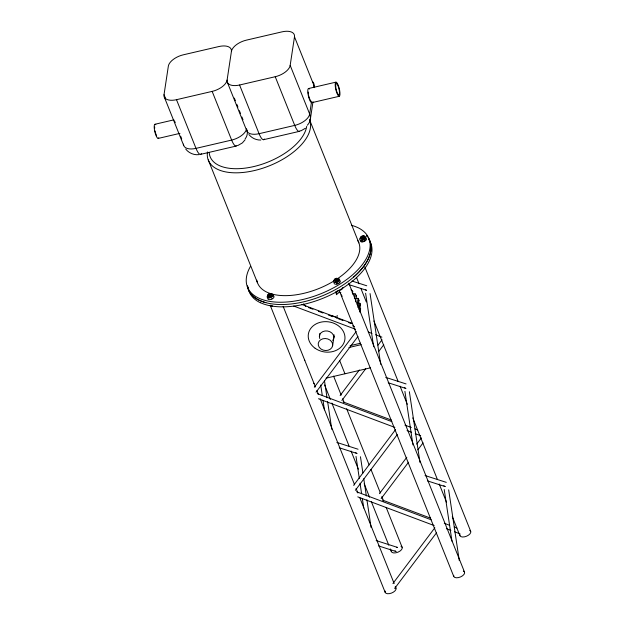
<?xml version="1.0" encoding="UTF-8"?>
<svg xmlns="http://www.w3.org/2000/svg" width="625" height="625" viewBox="0 0 625 625"><rect width="100%" height="100%" fill="white"/><g stroke="black" fill="none" stroke-linecap="round" stroke-linejoin="round"><path stroke-width="0.94" d="M363.617 237.164C362.086 239.742 366.094 234.953 363.219 236.992A1.258 0.641 -21.4 0 1 362.047 237.57L361.766 237.68A1.453 0.742 -21.4 0 0 363.578 236.344A1.453 0.742 -21.4 0 0 361.328 236.508A1.453 0.742 -21.4 0 0 361.742 237.727L361.266 237.703M364.82 240.352L364.688 240.711M165.469 98.328L164.023 94.719L168.344 66.172A14.531 7.43 -21.8 0 1 183.289 54.82L218.938 46.531A14.531 7.43 -21.8 0 1 231.414 51.492A14.531 7.43 -21.8 0 1 246.359 40.148L282.016 31.852A14.531 7.43 -21.8 0 1 294.492 36.82L313.984 85.5A14.531 11.961 8.6 0 1 314.602 87.664M164.023 94.719A14.531 7.43 -21.8 0 0 176.5 99.688L212.156 91.391A14.531 7.43 -21.8 0 0 227.102 80.047L231.414 51.492M307.344 125.203A14.531 11.961 8.6 0 0 309.672 114.055L290.172 65.367L294.492 36.82M311.539 101.68L309.672 114.055A14.531 7.43 -21.8 0 1 294.727 125.398L259.078 133.695A14.531 7.43 -21.8 0 1 246.539 129.445M313.703 87.406L313.984 85.5A14.531 7.43 -21.8 0 0 312.766 81.852M310.273 119.734L312.992 101.742M339.477 290.484L339.203 292.297L336.492 294.664L337.039 291.039M332.609 345.766A7.266 5.977 8.6 0 0 322.812 338.805A7.266 5.977 8.6 0 0 320.93 348.992A7.266 5.977 8.6 0 0 332.609 345.766L334.039 336.281M336.766 318.25L337.203 315.406M352.461 293.109L352.734 291.297A29.547 24.32 8.6 0 0 351 289.781M354.398 298.32L355.086 293.789L352.602 294.109M355.469 301.898L356.43 295.555A29.547 24.32 8.6 0 0 355.086 293.789M357.164 304.719L358.125 298.375L356.094 298.273M357.914 307.562L359.008 300.312A29.547 24.32 8.6 0 0 358.125 298.375M359.023 309.672L359.984 303.328L358.492 302.992M359.555 310.789L360.375 305.352A29.547 24.32 8.6 0 0 359.984 303.328M360.039 312.062L360.586 308.43L359.656 308.047M360.195 312.273L360.469 310.461A29.547 24.32 8.6 0 0 360.586 308.43M365.602 239.68L363.984 241.438L361.75 241.734M271.617 296.656L271.461 295.93M270.898 296.859L272.188 295.164L271.234 294.023L269.141 294.172L270.492 294.18L271.031 294.906L270.367 295.961L269.078 296.414M339.234 281.883L339.039 282.281M364.141 239.039L364.102 238.281M361.172 237.508L362.586 236.914M334.859 279.523C337.133 277.094 340.742 280.594 336.953 281.969M352.125 292.422L352.734 291.297M272.133 298.445L271.812 298.852M334.891 281.406L335.188 282.352L337.273 281.805M245.062 139.82L242.359 142.93L237.688 145.617M314.32 387.227L356.234 331.492M316.039 392.188L357.953 336.453M340.141 395.508L359.352 369.961M377.984 345.195L382.055 339.773M341.859 400.477L365.727 368.734M378.539 351.703L383.773 344.742M353.617 485.367L395.539 429.633M355.336 490.328L397.258 434.594M379.438 493.648L406.805 457.266M416.703 444.109L421.359 437.914M381.156 498.617L408.523 462.234M417.836 449.852L423.078 442.883M392.922 583.508L434.844 527.773M394.641 588.469L436.562 532.734M355.836 296.211L356.43 295.555M268.219 295.977L268.852 295.375C267.367 297.188 267.023 294.461 269.188 294.156M337.078 279.984C335.906 280.633 337.742 279.867 336.633 279.602A1.258 0.648 -21.7 0 1 335.398 279.945M305.391 128.266L300.68 130.984M360.922 237.539L360.664 238.719L362.758 238.344M358.258 300.844L359.008 300.312M337.055 281.906L337.805 280.32M337.688 283.453L337.164 283.688L337.688 283.43M363.102 238.156L361.656 238.656M269.086 296.008C265.773 298.516 273.266 297.234 270.938 295.148M270.461 297.102L269.477 297.367M342.344 296.039L341.523 296.492L341.508 294.812M335.312 279.164C331.195 281.273 338.781 280.414 335.359 280.688M359.5 305.734L360.375 305.352M364.328 235.992L363.375 236.383L363.562 236.859M337.039 283.727L336.562 283.859M335.547 279.062C338.961 278.375 336.945 281.852 335.594 281.281M227.102 80.047A14.531 7.43 -21.8 0 0 239.578 85.008L275.227 76.719A14.531 7.43 -21.8 0 0 290.172 65.367M154.984 124.258L173.891 119.852M308.555 88.523L335.977 82.141M158.195 138.422L179.945 133.359M311.766 102.688L339.188 96.305A7.266 1.797 76.9 0 0 338.328 85.477A7.266 1.797 76.9 0 0 335.234 85.891A7.266 1.797 76.9 0 0 339.188 96.305M200.445 154.383L236.094 146.086M263.516 139.703L299.172 131.406M350.094 345.664L360.5 343.242M348.906 347.516L361.195 344.648M326.031 378.18L370.484 367.836M359.5 310.68L360.469 310.461M198.945 154.633C193.945 155.266 188.75 153.047 185.703 149.047M305.32 306.297L305.82 306.273L303.445 303.969M361.719 240.344C363.648 240.586 366.461 237.586 364.062 236.883M260.789 140.055C256.242 140.211 251.711 138.109 248.906 134.531M361.914 239.258L363.391 238.625L363.789 237.43M361.578 240.336L361.125 240.172M352 281.039L366.75 285.773M348.906 284.625L366.422 290.242M385.766 377.406L406.055 383.914M388.211 382.766L405.727 388.383M336.859 442.43L358.07 449.234M339.305 447.789L356.82 453.406M425.07 475.547L446.281 482.352M427.508 480.906L445.031 486.523M376.164 540.57L397.375 547.375M378.602 545.93L396.125 551.547A2.18 2.086 -72.2 0 1 395.047 550.773M301.633 304.367L352.555 323.492M308.383 307.508L312.93 309.219M318.383 311.266L322.93 312.969M328.391 315.016L332.938 316.727M338.391 318.773L342.938 320.484M348.398 322.531L351.125 323.555M352.695 325.867L354.516 326.555M368.266 332.031L371.906 333.398M375.539 334.758L381.906 337.148M293.727 306.055L355.562 329.273M343.109 401.922L391.312 420.016M404.953 425.133L411.312 427.523M414.953 428.891L417.68 429.914M317.289 393.633L391.859 421.633M407.047 430.578L411.594 432.281M415.227 433.648L420.688 435.695M318.477 398.734L394.867 427.414M382.414 500.063L430.617 518.156M444.258 523.273L449.711 525.328M454.258 527.031L456.984 528.055M356.594 491.773L431.164 519.773M446.352 528.719L450.898 530.422M454.531 531.789L459.992 533.836M357.781 496.875L434.172 525.555M309.672 120.039L358.883 242.906M364.773 266.836L470.711 531.367M356.508 277.469L359.047 283.805M360.859 288.336L366.305 301.922M373.922 320.953L398.227 381.648M400.047 386.172L407.297 404.297M412.742 417.883L437.414 479.484M439.227 484.016L446.484 502.133M452.289 516.625L459.906 535.648M275.227 76.719L294.727 125.398A14.531 3.594 76.9 0 0 300.078 130.633M348.805 283.164L464.539 572.148M339.094 290.172L453.742 576.438M239.578 85.008L259.078 133.695A14.531 3.594 76.9 0 0 264.383 139.016M339.594 360.398L344.945 373.773M234.32 98.078L235.406 100.781M236.852 104.391L237.93 107.094M239.375 110.695L240.461 113.406M241.906 117.008L242.984 119.711M227.289 82.164L246.789 130.852M333.578 376.102L341.203 395.125M342.648 398.75L344.102 402.367M346.641 408.711L369.133 464.875M370.953 469.406L380.383 492.961M381.836 496.586L383.648 501.117M386.188 507.453L402.148 547.32M212.156 91.391L231.648 140.078A14.531 3.594 76.9 0 0 236.953 145.398M324.594 384.914L330.398 399.414M331.852 403.031L349.266 446.516M351.078 451.047L358.336 469.164M364.141 483.664L369.578 497.25M371.391 501.781L388.812 545.266M390.258 548.883L391.352 551.602M283.148 306.359L315.438 386.992M316.891 390.609L318.344 394.234M320.156 398.766L354.625 484.828M356.078 488.453L357.891 492.984M359.703 497.508L394.172 583.57M395.258 586.289L395.984 588.102M270.172 305.211L385.18 592.391M208.258 159.875L257.469 282.742M176.5 99.688L196 148.375A14.531 3.594 76.9 0 0 201.359 153.602M174.5 120.867L175.219 122.672M180.633 136.195L181.719 138.898M164.219 96.844L183.711 145.523M336.633 279.602L336.82 280.078M335.727 291.75L336.492 294.664M448.672 489.867L459.289 560.602M444.219 489.523L451.961 541.148M409.367 391.727L419.984 462.461M404.914 391.383L412.945 444.914M370.062 293.586L380.68 364.32M365.609 293.242L373.641 346.773M360.461 456.75L362.898 473M363.766 478.734L366.344 495.937M366.922 499.766L371.078 527.484M356.008 456.406L359.305 478.391M360.023 483.172L361.602 493.687M362.32 498.469L363.75 508.023M324.461 380.594L327.039 397.797M327.617 401.625L331.773 429.344M320.719 385.031L322.297 395.547M323.016 400.328L324.445 409.883M319.742 338.516A7.266 5.977 8.6 0 1 327.453 331A7.266 5.977 8.6 0 1 332.727 340.414M330.352 315.453A18.453 15.188 8.6 0 1 337.391 317.969M366.57 290.281A2.18 2.086 -72.2 0 1 365.438 289.594M405.875 388.422A2.18 2.086 -72.2 0 1 404.492 387.352M445.18 486.562A2.18 2.086 -72.2 0 1 443.875 485.625M356.969 453.445A2.18 2.086 -72.2 0 1 355.75 452.633M396.484 547.312A2.18 2.086 -72.2 0 1 397.227 547.336M306.711 126.312A51.578 26.367 -21.8 0 1 257.109 165.719A51.578 26.367 -21.8 0 1 209.234 152.93M309.633 119.93A54.516 27.875 -21.8 0 1 261.602 168.586A54.516 27.875 -21.8 0 1 207.477 151.945M353.461 277.188A65.43 33.453 -21.8 0 0 368.531 238.273A65.375 33.422 -21.8 0 1 320.812 296.453A65.375 33.422 -21.8 0 1 247.422 285.938M259.508 300.438A65.43 33.453 -21.8 0 1 247.367 286.164M366.43 235.477A65.43 33.453 -21.8 0 1 367.555 236.836M265.844 302.672A64.875 33.164 -21.8 0 1 259.586 300.398M366.461 235.531A65.375 33.422 -21.8 0 1 367.562 236.875M368.484 239.156A65.43 33.453 -21.8 0 1 354.391 279.508A65.383 33.422 -21.8 0 1 266.789 304.977A64.875 33.164 -21.8 0 1 260.508 302.719M260.43 302.758A65.43 33.453 -21.8 0 1 248.078 286.891M351.375 225.273A65.383 33.422 -21.8 0 1 357.969 269.68A65.383 33.422 -21.8 0 1 278.32 302.211A65.383 33.422 -21.8 0 1 250.383 266.523M357.688 240.438A54.484 27.852 -21.8 0 1 336.992 279.031M333.984 280.953A54.484 27.852 -21.8 0 1 256.773 280.156M362.586 236.523A3.289 1.68 -21.4 0 1 365.633 238.07A3.289 1.68 -21.4 0 1 360.562 240.141A3.289 1.68 -21.4 0 1 361.484 236.977M365.547 238.078A3.289 1.68 -21.4 0 1 365.961 240.227A3.289 1.68 -21.4 0 1 362.094 241.922A3.289 1.68 -21.4 0 1 360.359 240.352M364.148 236.055A1.703 0.867 -21.4 0 1 362 237.656M339.734 280.477A3.289 1.695 -21.7 0 1 339.438 282.867A3.289 1.695 -21.7 0 1 335.422 284.203A3.289 1.695 -21.7 0 1 334.414 282.242M337.055 279.875A1.703 0.875 -21.7 0 1 335.023 280.164M342.82 287.398A3.289 1.695 -21.7 0 1 341.352 289.633A3.289 1.695 -21.7 0 1 337.852 290.5M270.961 294.039A3.289 1.688 -22.1 0 1 272.742 296.312A3.289 1.688 -22.1 0 1 267.586 297.688A3.289 1.688 -22.1 0 1 269.688 294.383M272.727 295.703A3.289 1.688 -22.1 0 1 273.586 297.805A3.289 1.688 -22.1 0 1 269.594 299.664A3.289 1.688 -22.1 0 1 267.977 297.914M268.344 295.875A1.703 0.875 -22.1 0 1 269.039 294.133M268.664 294.523A1.258 0.648 -22.1 0 1 269.078 294.195M272.695 305.93A3.289 1.688 -22.1 0 1 270.445 305.328M469.773 530.406A5.812 2.969 -21.8 0 1 466.57 536.203A5.812 2.969 -21.8 0 1 459.875 534.547M400.977 546.25A5.812 2.969 -21.8 0 1 398.016 552.156A5.812 2.969 -21.8 0 1 391.391 550.258M395.266 587.273A5.812 2.969 -21.8 0 1 391.461 593.094A5.812 2.969 -21.8 0 1 385.227 591.047M463.367 571.086A5.812 2.969 -21.8 0 1 460.594 576.906A5.812 2.969 -21.8 0 1 453.703 575.336M339.203 292.297A29.547 24.32 8.6 0 1 340.93 292.906M334.016 334.773A7.266 5.977 8.6 0 1 333.633 337.703M319.688 335.797A7.266 5.977 8.6 0 1 319.836 333.453M304.617 360.219A5.812 2.969 -21.8 0 1 304.797 360.469M313.75 383.25A5.812 2.969 -21.8 0 1 314.086 383.648M310.945 101.063A5.812 1.438 76.9 0 1 308.727 95.797M308.406 94.062A5.812 1.438 76.9 0 1 308.234 92.047M312.219 102.297A7.266 1.797 76.9 0 1 308.281 95.445A7.266 1.797 76.9 0 1 309.406 89.023M156.625 135.75A5.812 1.438 76.9 0 1 155.031 130.945M154.68 128.227A5.812 1.438 76.9 0 1 154.695 127.016M158.758 137.781A7.266 1.797 76.9 0 1 154.789 131.523A7.266 1.797 76.9 0 1 155.836 124.75M246.594 128.727A14.531 7.43 -21.8 0 1 231.648 140.078L196 148.375A14.531 7.43 -21.8 0 1 183.469 144.125M246.961 129.781A14.531 11.961 8.6 0 1 245.133 138.906M315.125 348.273A18.453 15.188 8.6 0 0 344.781 340.078A18.453 15.188 8.6 0 0 319.906 322.398A18.453 15.188 8.6 0 0 315.125 348.273M361.672 238.219A1.805 0.922 -21.4 0 0 364.031 236.531A1.805 0.922 -21.4 0 0 361.273 236.664A1.805 0.922 -21.4 0 0 361.672 238.219M335.445 282.531A3.289 1.695 -21.7 0 0 339.625 279.398A3.289 1.695 -21.7 0 0 334.57 279.727A3.289 1.695 -21.7 0 0 335.445 282.531M335.531 280.562A1.805 0.93 -21.7 0 0 337.828 278.836A1.805 0.93 -21.7 0 0 335.047 279.016A1.805 0.93 -21.7 0 0 335.531 280.562M335.578 280.062A1.453 0.75 -21.7 0 0 337.375 278.656A1.453 0.75 -21.7 0 0 335.109 278.852A1.453 0.75 -21.7 0 0 335.578 280.062M269.156 296.008A1.805 0.93 -22.1 0 0 271.438 294.266A1.805 0.93 -22.1 0 0 268.648 294.477A1.805 0.93 -22.1 0 0 269.156 296.008M269.148 295.516A1.453 0.75 -22.1 0 0 270.992 294.117A1.453 0.75 -22.1 0 0 268.758 294.281A1.453 0.75 -22.1 0 0 269.148 295.516M335.703 86.562A5.812 1.438 76.9 0 0 338.867 94.891A5.812 1.438 76.9 0 0 338.18 86.227A5.812 1.438 76.9 0 0 335.703 86.562"/></g></svg>
